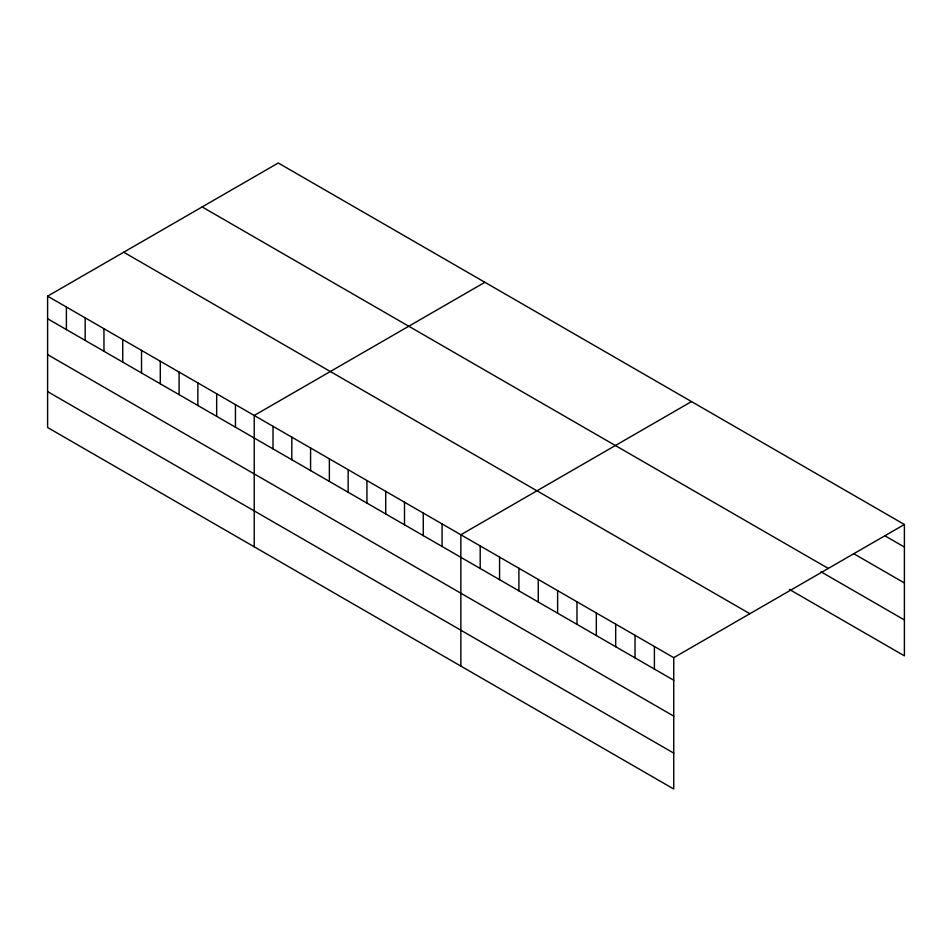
<?xml version="1.0" encoding="UTF-8"?>
<svg xmlns="http://www.w3.org/2000/svg" width="952" height="952" viewBox="0 0 952 952"><rect width="100%" height="100%" fill="white"/><g stroke="black" fill="none" stroke-linecap="round" stroke-linejoin="round"><path stroke-width="1.43" d="M47.6 296.167L673.742 657.665L673.742 789.006L47.6 427.507L47.6 296.167L278.258 162.994L904.4 524.492L904.4 655.833L789.494 589.49M484.889 282.292L254.232 415.453L254.232 546.805M691.509 401.577L460.851 534.75L460.851 666.102M673.742 657.665L904.4 524.492M885.051 535.881L904.4 547.055M853.599 553.624L904.4 582.957M202.145 206.941L828.288 568.439M820.933 571.759L904.4 619.942M123.712 252.22L749.855 613.719M47.6 318.73L673.742 680.228M47.6 354.62L673.742 716.118M47.6 391.605L673.742 753.115M654.393 646.491L654.393 669.054M635.032 635.317L635.032 657.88M615.682 624.143L615.682 646.706M596.333 612.969L596.333 635.531M576.971 601.795L576.971 624.357M557.622 590.621L557.622 613.183M538.261 579.447L538.261 602.009M518.911 568.273L518.911 590.835M499.562 557.098L499.562 579.661M480.201 545.924L480.201 568.487M442.073 523.909L442.073 546.472M423.283 513.057L423.283 535.631M404.505 502.216L404.505 524.778M385.715 491.375L385.715 513.937M366.937 480.522L366.937 503.096M348.146 469.681L348.146 492.243M329.368 458.84L329.368 481.403M310.578 447.987L310.578 470.562M291.8 437.147L291.8 459.709M273.01 426.306L273.01 448.868M235.441 404.612L235.441 427.174M216.663 393.771L216.663 416.333M197.873 382.918L197.873 405.493M179.095 372.077L179.095 394.64M160.305 361.236L160.305 383.799M141.527 350.384L141.527 372.946M122.737 339.543L122.737 362.105M103.958 328.702L103.958 351.264M85.168 317.849L85.168 340.411M66.39 307.008L66.39 329.57"/></g></svg>
